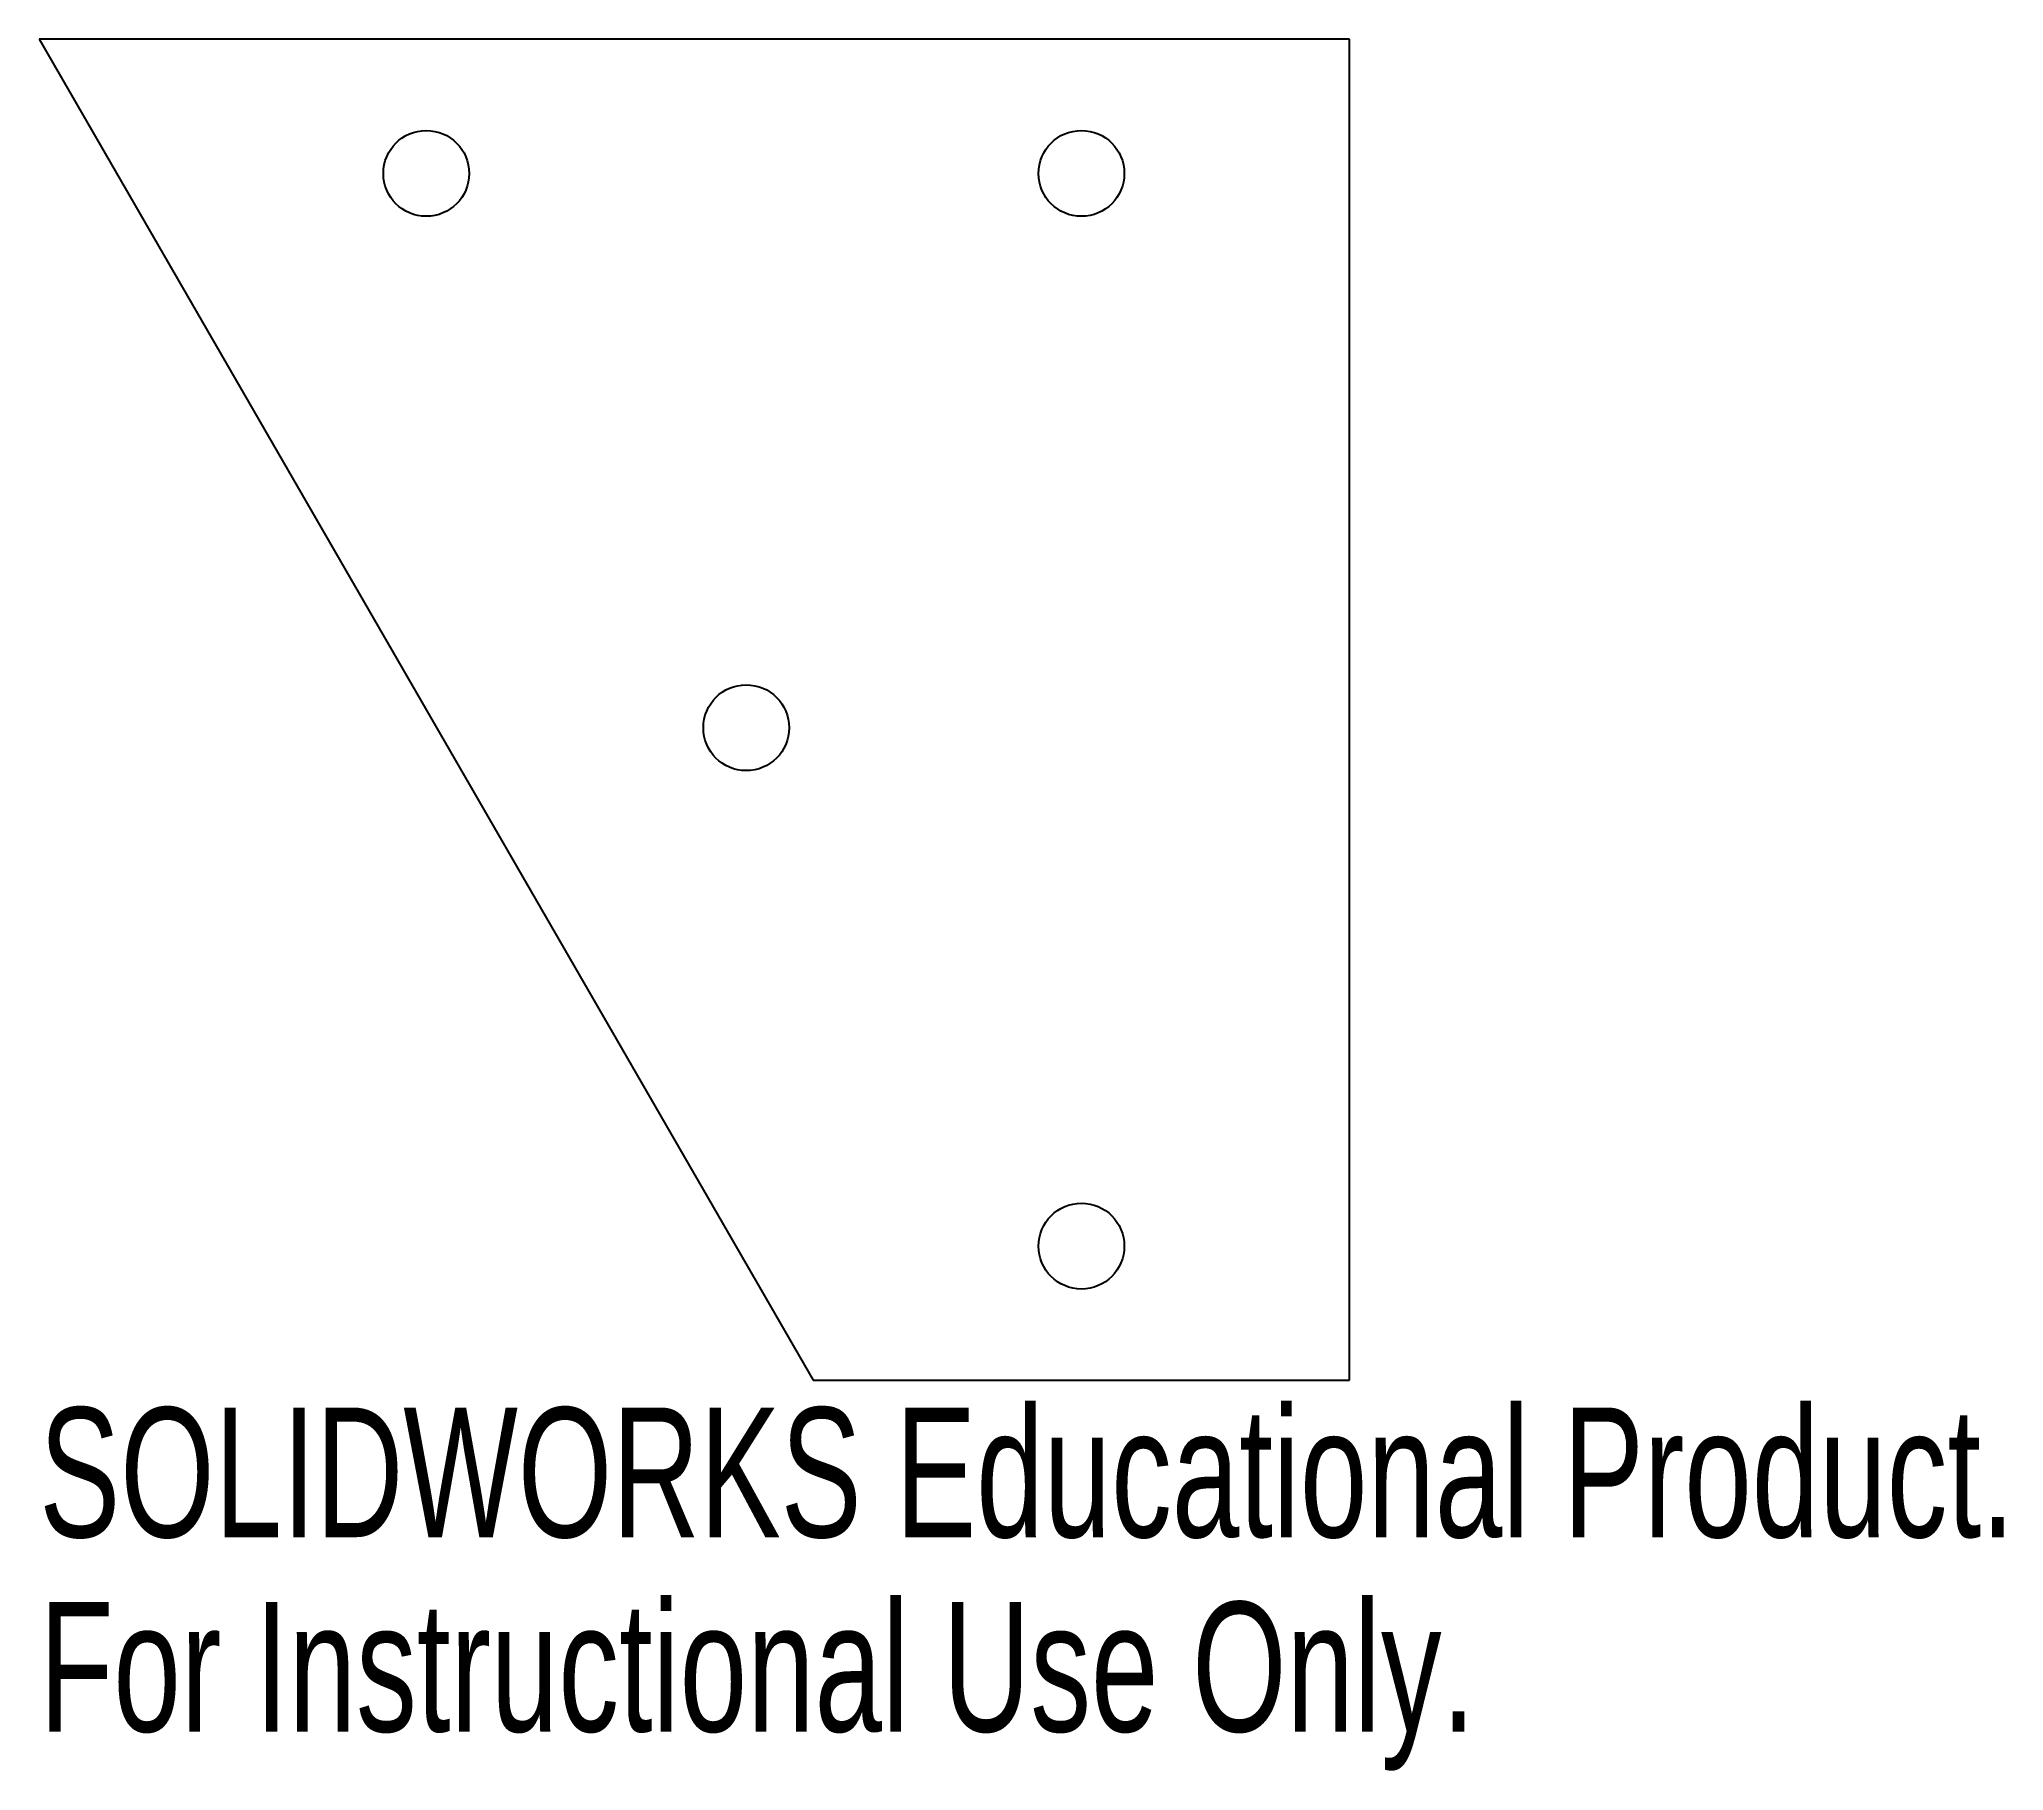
# Model space of a CAD drawing. Header units: millimetres. Extents: x 0 to 73.3, y -64.6 to 0.
import ezdxf

# ---------------------------------------------------------------- set-up
doc = ezdxf.new("R2010")
doc.units = ezdxf.units.MM
doc.styles.add('SLDTEXTSTYLE0', font='TXT', dxfattribs={"width": 0.7})

msp = doc.modelspace()

# ---------------------------------------------------------------- linework, layer by layer
at = {"color": 7, "linetype": 'Continuous', "lineweight": 25}
for p, q in [((0, 0), (28.868, -50)), ((48.868, 0), (0, 0)), ((48.868, -50), (48.868, 0)), ((28.868, -50), (48.868, -50))]:
    msp.add_line(p, q, dxfattribs=at)
for centre in [(14.434, -5), (38.868, -5), (26.368, -25.67), (38.868, -45)]:
    msp.add_circle(centre, 1.6, dxfattribs=at)

# ---------------------------------------------------------------- texts
at = {"color": 7, "linetype": 'Continuous', "char_height": 4.83362, "attachment_point": 1, "style": 'SLDTEXTSTYLE0'}
for s, insert in [('SOLIDWORKS Educational Product.', (0, -51.02)), ('For Instructional Use Only.', (0, -58.27))]:
    msp.add_mtext(s, dxfattribs=dict(at, insert=insert))

doc.saveas('drawing.dxf')
